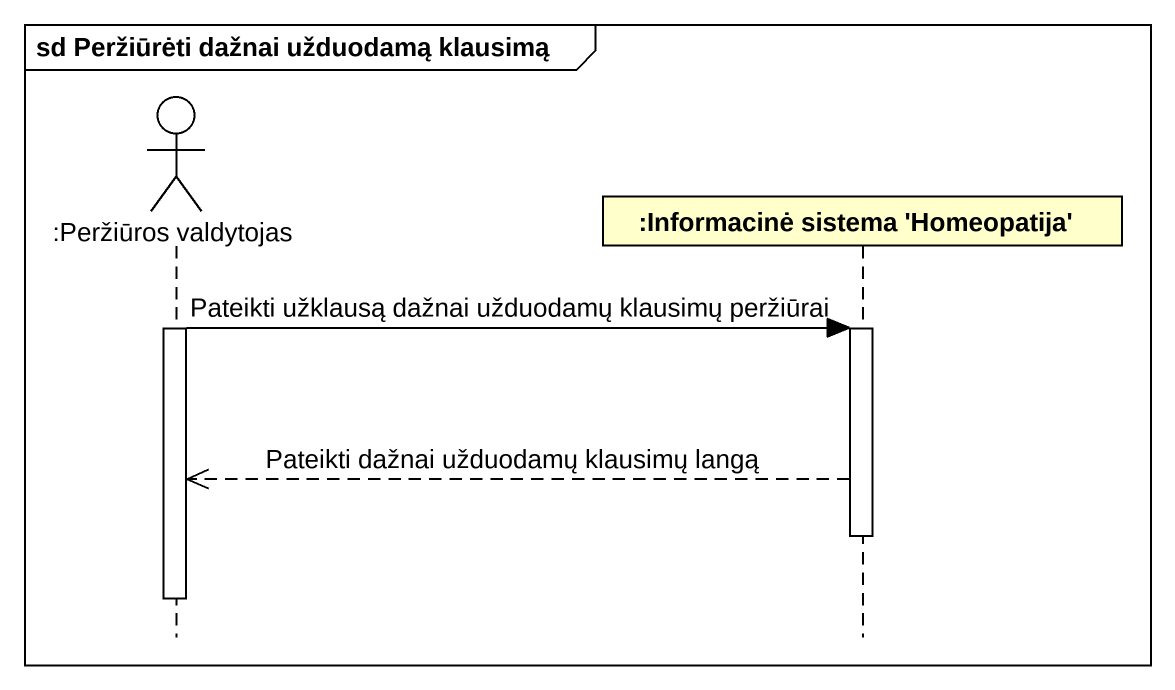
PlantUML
@startuml
mainframe sd Peržiūrėti dažnai užduodamą klausimą
hide footbox
actor ":Peržiūros valdytojas" as Peržiūros_valdytojas
participant ":Informacinė sistema 'Homeopatija'" as Informacinė_sistema

activate Peržiūros_valdytojas
Peržiūros_valdytojas -> Informacinė_sistema : Pateikti užklausą dažnai užduodamų klausimų peržiūrai
activate Informacinė_sistema
Informacinė_sistema -->> Peržiūros_valdytojas : Pateikti dažnai užduodamų klausimų langą
deactivate Informacinė_sistema
deactivate Peržiūros_valdytojas
@enduml
